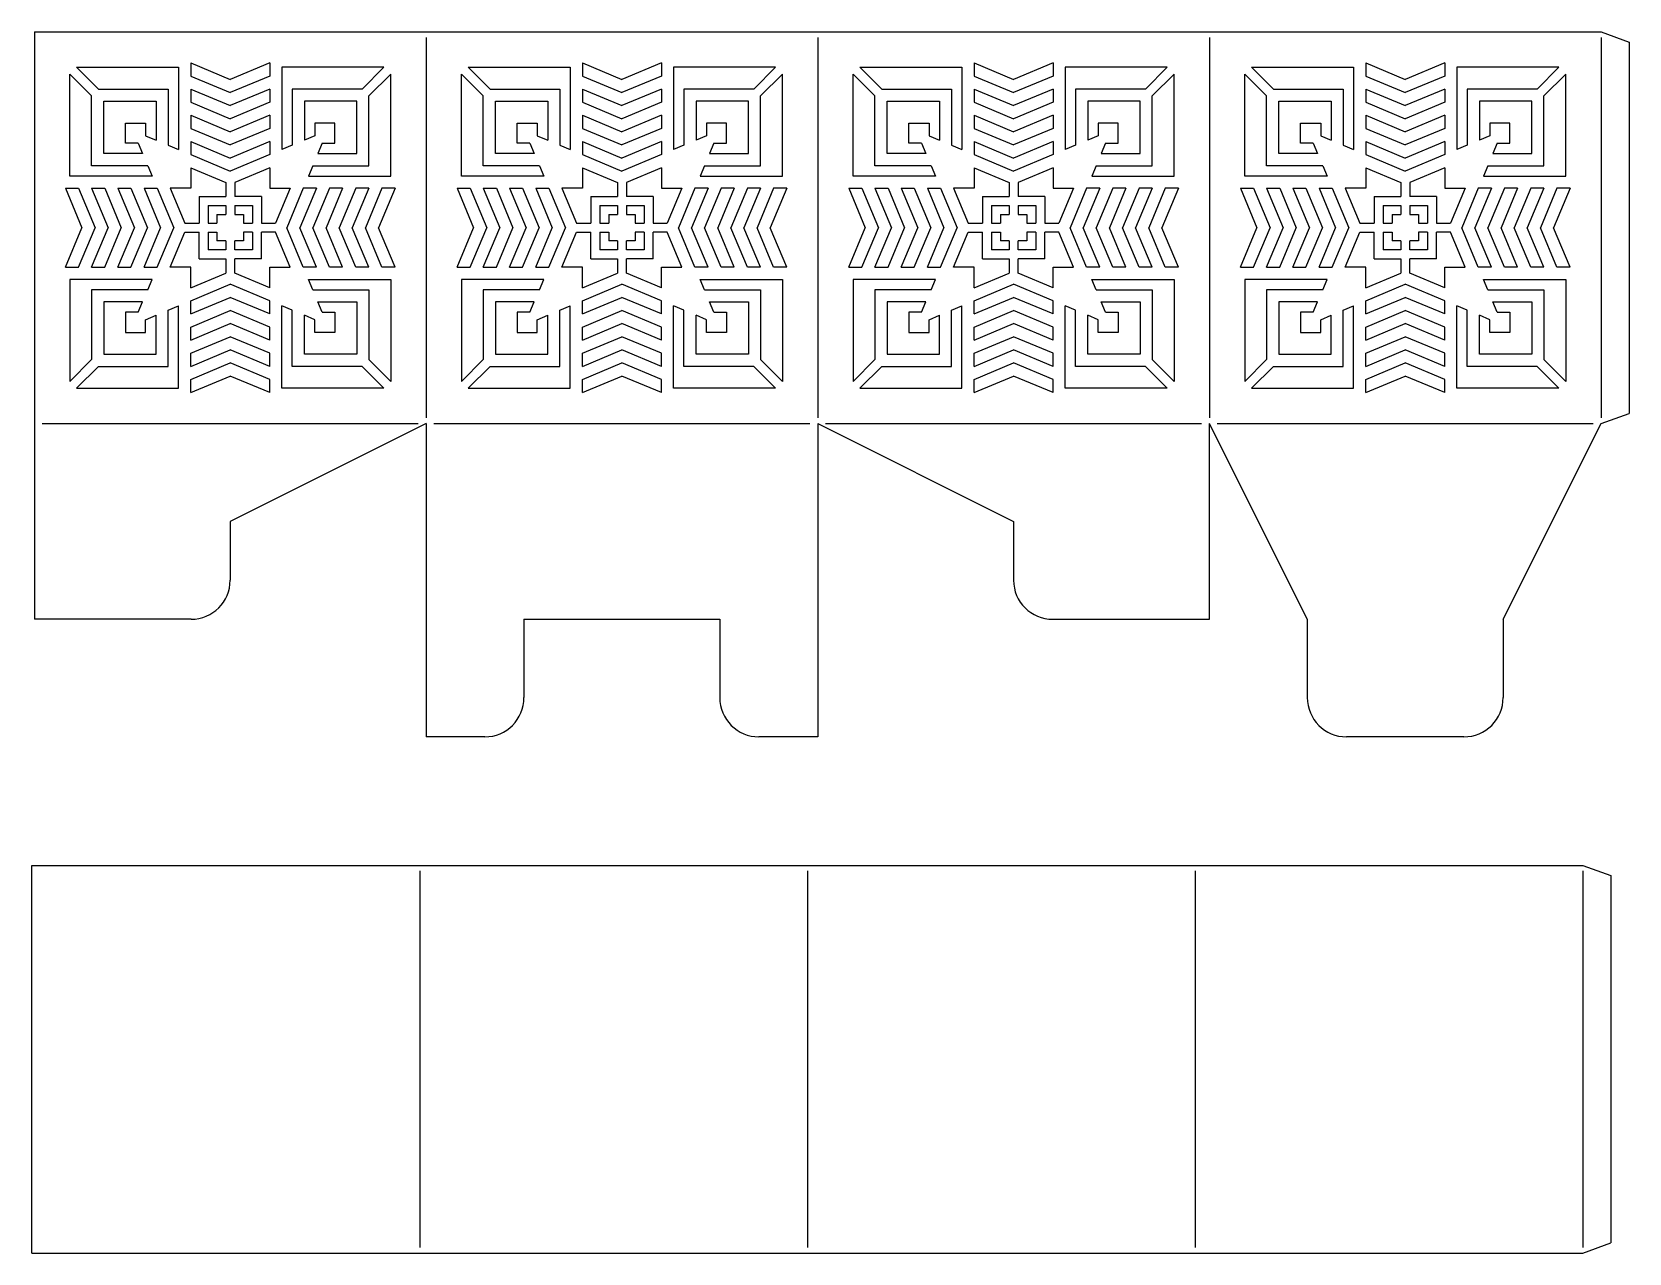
# Model space of a CAD drawing. Extents: x 549 to 835, y 909 to 1128.
import ezdxf

# ---------------------------------------------------------------- set-up
doc = ezdxf.new("R2010")
doc.units = 0
doc.layers.get('0').update_dxf_attribs({"linetype": 'CONTINUOUS'})

msp = doc.modelspace()

# ---------------------------------------------------------------- linework, layer by layer
for p, q in [((549.54, 1127.74), (549.54, 1022.74)), ((549.54, 1127.74), (829.54, 1127.74)), ((829.54, 1127.74), (834.54, 1125.91)), ((619.54, 1126.74), (619.54, 1058.74)), ((689.54, 1126.74), (689.54, 1058.74)), ((759.54, 1126.74), (759.54, 1058.74)), ((829.54, 1126.74), (829.54, 1058.74)), ((834.54, 1125.91), (834.54, 1059.56)), ((577.48, 1122.2), (577.48, 1119.86)), ((577.48, 1122.2), (584.54, 1119.24)), ((591.6, 1122.2), (584.54, 1119.24)), ((591.6, 1122.2), (591.6, 1119.86)), ((647.48, 1122.2), (647.48, 1119.86)), ((647.48, 1122.2), (654.54, 1119.24)), ((661.6, 1122.2), (654.54, 1119.24)), ((661.6, 1122.2), (661.6, 1119.86)), ((717.48, 1122.2), (717.48, 1119.86)), ((717.48, 1122.2), (724.54, 1119.24)), ((731.6, 1122.2), (724.54, 1119.24)), ((731.6, 1122.2), (731.6, 1119.86)), ((787.48, 1122.2), (787.48, 1119.86)), ((787.48, 1122.2), (794.54, 1119.24)), ((801.6, 1122.2), (794.54, 1119.24)), ((801.6, 1122.2), (801.6, 1119.86)), ((555.87, 1101.96), (555.87, 1120.2)), ((555.87, 1120.2), (559.77, 1116.3)), ((557.08, 1121.41), (575.32, 1121.41)), ((557.08, 1121.41), (560.98, 1117.51)), ((575.32, 1121.41), (575.32, 1106.7)), ((577.48, 1119.86), (584.54, 1116.9)), ((591.6, 1119.86), (584.54, 1116.9)), ((612, 1121.41), (593.76, 1121.41)), ((593.76, 1121.41), (593.76, 1106.7)), ((612, 1121.41), (608.1, 1117.51)), ((613.22, 1120.2), (609.32, 1116.3)), ((613.22, 1101.96), (613.22, 1120.2)), ((625.87, 1101.96), (625.87, 1120.2)), ((625.87, 1120.2), (629.77, 1116.3)), ((627.08, 1121.41), (645.32, 1121.41)), ((627.08, 1121.41), (630.98, 1117.51)), ((645.32, 1121.41), (645.32, 1106.7)), ((647.48, 1119.86), (654.54, 1116.9)), ((661.6, 1119.86), (654.54, 1116.9)), ((682, 1121.41), (663.76, 1121.41)), ((663.76, 1121.41), (663.76, 1106.7)), ((682, 1121.41), (678.1, 1117.51)), ((683.22, 1120.2), (679.32, 1116.3)), ((683.22, 1101.96), (683.22, 1120.2)), ((695.87, 1101.96), (695.87, 1120.2)), ((695.87, 1120.2), (699.77, 1116.3)), ((697.08, 1121.41), (715.32, 1121.41)), ((697.08, 1121.41), (700.98, 1117.51)), ((715.32, 1121.41), (715.32, 1106.7)), ((717.48, 1119.86), (724.54, 1116.9)), ((731.6, 1119.86), (724.54, 1116.9)), ((752, 1121.41), (733.76, 1121.41)), ((733.76, 1121.41), (733.76, 1106.7)), ((752, 1121.41), (748.1, 1117.51)), ((753.22, 1120.2), (749.32, 1116.3)), ((753.22, 1101.96), (753.22, 1120.2)), ((765.87, 1101.96), (765.87, 1120.2)), ((765.87, 1120.2), (769.77, 1116.3)), ((767.08, 1121.41), (785.32, 1121.41)), ((767.08, 1121.41), (770.98, 1117.51)), ((785.32, 1121.41), (785.32, 1106.7)), ((787.48, 1119.86), (794.54, 1116.9)), ((801.6, 1119.86), (794.54, 1116.9)), ((822, 1121.41), (803.76, 1121.41)), ((803.76, 1121.41), (803.76, 1106.7)), ((822, 1121.41), (818.1, 1117.51)), ((823.22, 1120.2), (819.32, 1116.3)), ((823.22, 1101.96), (823.22, 1120.2)), ((559.77, 1103.82), (559.77, 1116.3)), ((560.98, 1117.51), (573.46, 1117.51)), ((573.46, 1117.51), (573.46, 1107.48)), ((577.48, 1117.51), (577.48, 1115.17)), ((577.48, 1117.51), (584.54, 1114.56)), ((591.6, 1117.51), (584.54, 1114.56)), ((591.6, 1117.51), (591.6, 1115.17)), ((608.1, 1117.51), (595.63, 1117.51)), ((595.63, 1117.51), (595.63, 1107.48)), ((609.32, 1103.82), (609.32, 1116.3)), ((629.77, 1103.82), (629.77, 1116.3)), ((630.98, 1117.51), (643.46, 1117.51)), ((643.46, 1117.51), (643.46, 1107.48)), ((647.48, 1117.51), (647.48, 1115.17)), ((647.48, 1117.51), (654.54, 1114.56)), ((661.6, 1117.51), (654.54, 1114.56)), ((661.6, 1117.51), (661.6, 1115.17)), ((678.1, 1117.51), (665.63, 1117.51)), ((665.63, 1117.51), (665.63, 1107.48)), ((679.32, 1103.82), (679.32, 1116.3)), ((699.77, 1103.82), (699.77, 1116.3)), ((700.98, 1117.51), (713.46, 1117.51)), ((713.46, 1117.51), (713.46, 1107.48)), ((717.48, 1117.51), (717.48, 1115.17)), ((717.48, 1117.51), (724.54, 1114.56)), ((731.6, 1117.51), (724.54, 1114.56)), ((731.6, 1117.51), (731.6, 1115.17)), ((748.1, 1117.51), (735.63, 1117.51)), ((735.63, 1117.51), (735.63, 1107.48)), ((749.32, 1103.82), (749.32, 1116.3)), ((769.77, 1103.82), (769.77, 1116.3)), ((770.98, 1117.51), (783.46, 1117.51)), ((783.46, 1117.51), (783.46, 1107.48)), ((787.48, 1117.51), (787.48, 1115.17)), ((787.48, 1117.51), (794.54, 1114.56)), ((801.6, 1117.51), (794.54, 1114.56)), ((801.6, 1117.51), (801.6, 1115.17)), ((818.1, 1117.51), (805.63, 1117.51)), ((805.63, 1117.51), (805.63, 1107.48)), ((819.32, 1103.82), (819.32, 1116.3)), ((561.93, 1105.98), (561.93, 1115.35)), ((561.93, 1115.35), (571.3, 1115.35)), ((571.3, 1115.35), (571.3, 1108.39)), ((577.48, 1115.17), (584.54, 1112.21)), ((591.6, 1115.17), (584.54, 1112.21)), ((607.15, 1115.35), (597.79, 1115.35)), ((597.79, 1115.35), (597.79, 1108.39)), ((607.15, 1105.98), (607.15, 1115.35)), ((631.93, 1105.98), (631.93, 1115.35)), ((631.93, 1115.35), (641.3, 1115.35)), ((641.3, 1115.35), (641.3, 1108.39)), ((647.48, 1115.17), (654.54, 1112.21)), ((661.6, 1115.17), (654.54, 1112.21)), ((677.15, 1115.35), (667.79, 1115.35)), ((667.79, 1115.35), (667.79, 1108.39)), ((677.15, 1105.98), (677.15, 1115.35)), ((701.93, 1105.98), (701.93, 1115.35)), ((701.93, 1115.35), (711.3, 1115.35)), ((711.3, 1115.35), (711.3, 1108.39)), ((717.48, 1115.17), (724.54, 1112.21)), ((731.6, 1115.17), (724.54, 1112.21)), ((747.15, 1115.35), (737.79, 1115.35)), ((737.79, 1115.35), (737.79, 1108.39)), ((747.15, 1105.98), (747.15, 1115.35)), ((771.93, 1105.98), (771.93, 1115.35)), ((771.93, 1115.35), (781.3, 1115.35)), ((781.3, 1115.35), (781.3, 1108.39)), ((787.48, 1115.17), (794.54, 1112.21)), ((801.6, 1115.17), (794.54, 1112.21)), ((817.15, 1115.35), (807.79, 1115.35)), ((807.79, 1115.35), (807.79, 1108.39)), ((817.15, 1105.98), (817.15, 1115.35)), ((565.83, 1107.85), (565.83, 1111.45)), ((565.83, 1111.45), (569.43, 1111.45)), ((569.43, 1111.45), (569.43, 1109.17)), ((577.48, 1112.83), (577.48, 1110.48)), ((577.48, 1112.83), (584.54, 1109.87)), ((577.48, 1110.48), (584.54, 1107.53)), ((591.6, 1112.83), (584.54, 1109.87)), ((591.6, 1110.48), (584.54, 1107.53)), ((591.6, 1112.83), (591.6, 1110.48)), ((599.65, 1111.45), (599.65, 1109.17)), ((603.25, 1111.45), (599.65, 1111.45)), ((603.25, 1107.85), (603.25, 1111.45)), ((635.83, 1107.85), (635.83, 1111.45)), ((635.83, 1111.45), (639.43, 1111.45)), ((639.43, 1111.45), (639.43, 1109.17)), ((647.48, 1112.83), (647.48, 1110.48)), ((647.48, 1112.83), (654.54, 1109.87)), ((647.48, 1110.48), (654.54, 1107.53)), ((661.6, 1112.83), (654.54, 1109.87)), ((661.6, 1110.48), (654.54, 1107.53)), ((661.6, 1112.83), (661.6, 1110.48)), ((669.65, 1111.45), (669.65, 1109.17)), ((673.25, 1111.45), (669.65, 1111.45)), ((673.25, 1107.85), (673.25, 1111.45)), ((705.83, 1107.85), (705.83, 1111.45)), ((705.83, 1111.45), (709.43, 1111.45)), ((709.43, 1111.45), (709.43, 1109.17)), ((717.48, 1112.83), (717.48, 1110.48)), ((717.48, 1112.83), (724.54, 1109.87)), ((717.48, 1110.48), (724.54, 1107.53)), ((731.6, 1112.83), (724.54, 1109.87)), ((731.6, 1110.48), (724.54, 1107.53)), ((731.6, 1112.83), (731.6, 1110.48)), ((739.65, 1111.45), (739.65, 1109.17)), ((743.25, 1111.45), (739.65, 1111.45)), ((743.25, 1107.85), (743.25, 1111.45)), ((775.83, 1107.85), (775.83, 1111.45)), ((775.83, 1111.45), (779.43, 1111.45)), ((779.43, 1111.45), (779.43, 1109.17)), ((787.48, 1112.83), (787.48, 1110.48)), ((787.48, 1112.83), (794.54, 1109.87)), ((787.48, 1110.48), (794.54, 1107.53)), ((801.6, 1112.83), (794.54, 1109.87)), ((801.6, 1110.48), (794.54, 1107.53)), ((801.6, 1112.83), (801.6, 1110.48)), ((809.65, 1111.45), (809.65, 1109.17)), ((813.25, 1111.45), (809.65, 1111.45)), ((813.25, 1107.85), (813.25, 1111.45)), ((568.11, 1107.85), (565.83, 1107.85)), ((568.11, 1107.85), (568.89, 1105.98)), ((569.43, 1109.17), (571.3, 1108.39)), ((577.48, 1108.14), (577.48, 1105.8)), ((577.48, 1108.14), (584.54, 1105.18)), ((591.6, 1108.14), (584.54, 1105.18)), ((591.6, 1108.14), (591.6, 1105.8)), ((599.65, 1109.17), (597.79, 1108.39)), ((600.98, 1107.85), (600.2, 1105.98)), ((600.98, 1107.85), (603.25, 1107.85)), ((638.11, 1107.85), (635.83, 1107.85)), ((638.11, 1107.85), (638.89, 1105.98)), ((639.43, 1109.17), (641.3, 1108.39)), ((647.48, 1108.14), (647.48, 1105.8)), ((647.48, 1108.14), (654.54, 1105.18)), ((661.6, 1108.14), (654.54, 1105.18)), ((661.6, 1108.14), (661.6, 1105.8)), ((669.65, 1109.17), (667.79, 1108.39)), ((670.98, 1107.85), (670.2, 1105.98)), ((670.98, 1107.85), (673.25, 1107.85)), ((708.11, 1107.85), (705.83, 1107.85)), ((708.11, 1107.85), (708.89, 1105.98)), ((709.43, 1109.17), (711.3, 1108.39)), ((717.48, 1108.14), (717.48, 1105.8)), ((717.48, 1108.14), (724.54, 1105.18)), ((731.6, 1108.14), (724.54, 1105.18)), ((731.6, 1108.14), (731.6, 1105.8)), ((739.65, 1109.17), (737.79, 1108.39)), ((740.98, 1107.85), (740.2, 1105.98)), ((740.98, 1107.85), (743.25, 1107.85)), ((778.11, 1107.85), (775.83, 1107.85)), ((778.11, 1107.85), (778.89, 1105.98)), ((779.43, 1109.17), (781.3, 1108.39)), ((787.48, 1108.14), (787.48, 1105.8)), ((787.48, 1108.14), (794.54, 1105.18)), ((801.6, 1108.14), (794.54, 1105.18)), ((801.6, 1108.14), (801.6, 1105.8)), ((809.65, 1109.17), (807.79, 1108.39)), ((810.98, 1107.85), (810.2, 1105.98)), ((810.98, 1107.85), (813.25, 1107.85)), ((568.89, 1105.98), (561.93, 1105.98)), ((573.46, 1107.48), (575.32, 1106.7)), ((577.48, 1105.8), (584.54, 1102.84)), ((591.6, 1105.8), (584.54, 1102.84)), ((595.63, 1107.48), (593.76, 1106.7)), ((600.2, 1105.98), (607.15, 1105.98)), ((638.89, 1105.98), (631.93, 1105.98)), ((643.46, 1107.48), (645.32, 1106.7)), ((647.48, 1105.8), (654.54, 1102.84)), ((661.6, 1105.8), (654.54, 1102.84)), ((665.63, 1107.48), (663.76, 1106.7)), ((670.2, 1105.98), (677.15, 1105.98)), ((708.89, 1105.98), (701.93, 1105.98)), ((713.46, 1107.48), (715.32, 1106.7)), ((717.48, 1105.8), (724.54, 1102.84)), ((731.6, 1105.8), (724.54, 1102.84)), ((735.63, 1107.48), (733.76, 1106.7)), ((740.2, 1105.98), (747.15, 1105.98)), ((778.89, 1105.98), (771.93, 1105.98)), ((783.46, 1107.48), (785.32, 1106.7)), ((787.48, 1105.8), (794.54, 1102.84)), ((801.6, 1105.8), (794.54, 1102.84)), ((805.63, 1107.48), (803.76, 1106.7)), ((810.2, 1105.98), (817.15, 1105.98)), ((570.58, 1101.96), (555.87, 1101.96)), ((569.8, 1103.82), (559.77, 1103.82)), ((569.8, 1103.82), (570.58, 1101.96)), ((577.48, 1103.45), (577.48, 1099.8)), ((577.48, 1103.45), (583.74, 1100.83)), ((591.6, 1103.45), (585.34, 1100.83)), ((591.6, 1103.45), (591.6, 1099.8)), ((599.29, 1103.82), (598.51, 1101.96)), ((598.51, 1101.96), (613.22, 1101.96)), ((599.29, 1103.82), (609.32, 1103.82)), ((640.58, 1101.96), (625.87, 1101.96)), ((639.8, 1103.82), (629.77, 1103.82)), ((639.8, 1103.82), (640.58, 1101.96)), ((647.48, 1103.45), (647.48, 1099.8)), ((647.48, 1103.45), (653.74, 1100.83)), ((661.6, 1103.45), (655.34, 1100.83)), ((661.6, 1103.45), (661.6, 1099.8)), ((669.29, 1103.82), (668.51, 1101.96)), ((668.51, 1101.96), (683.22, 1101.96)), ((669.29, 1103.82), (679.32, 1103.82)), ((710.58, 1101.96), (695.87, 1101.96)), ((709.8, 1103.82), (699.77, 1103.82)), ((709.8, 1103.82), (710.58, 1101.96)), ((717.48, 1103.45), (717.48, 1099.8)), ((717.48, 1103.45), (723.74, 1100.83)), ((731.6, 1103.45), (725.34, 1100.83)), ((731.6, 1103.45), (731.6, 1099.8)), ((739.29, 1103.82), (738.51, 1101.96)), ((738.51, 1101.96), (753.22, 1101.96)), ((739.29, 1103.82), (749.32, 1103.82)), ((780.58, 1101.96), (765.87, 1101.96)), ((779.8, 1103.82), (769.77, 1103.82)), ((779.8, 1103.82), (780.58, 1101.96)), ((787.48, 1103.45), (787.48, 1099.8)), ((787.48, 1103.45), (793.74, 1100.83)), ((801.6, 1103.45), (795.34, 1100.83)), ((801.6, 1103.45), (801.6, 1099.8)), ((809.29, 1103.82), (808.51, 1101.96)), ((808.51, 1101.96), (823.22, 1101.96)), ((809.29, 1103.82), (819.32, 1103.82)), ((555.08, 1099.8), (557.42, 1099.8)), ((555.08, 1099.8), (558.04, 1092.74)), ((557.42, 1099.8), (560.38, 1092.74)), ((559.76, 1099.8), (562.11, 1099.8)), ((559.76, 1099.8), (562.72, 1092.74)), ((562.11, 1099.8), (565.07, 1092.74)), ((564.45, 1099.8), (566.79, 1099.8)), ((564.45, 1099.8), (567.41, 1092.74)), ((566.79, 1099.8), (569.75, 1092.74)), ((569.14, 1099.8), (571.48, 1099.8)), ((569.14, 1099.8), (572.1, 1092.74)), ((571.48, 1099.8), (574.44, 1092.74)), ((573.82, 1099.8), (576.45, 1093.54)), ((577.48, 1099.8), (573.82, 1099.8)), ((583.74, 1100.83), (583.74, 1098.3)), ((585.34, 1100.83), (585.34, 1098.3)), ((591.6, 1099.8), (595.26, 1099.8)), ((595.26, 1099.8), (592.64, 1093.54)), ((597.6, 1099.8), (594.65, 1092.74)), ((599.95, 1099.8), (596.99, 1092.74)), ((599.95, 1099.8), (597.6, 1099.8)), ((602.29, 1099.8), (599.33, 1092.74)), ((604.63, 1099.8), (601.68, 1092.74)), ((604.63, 1099.8), (602.29, 1099.8)), ((606.98, 1099.8), (604.02, 1092.74)), ((609.32, 1099.8), (606.36, 1092.74)), ((609.32, 1099.8), (606.98, 1099.8)), ((611.66, 1099.8), (608.71, 1092.74)), ((614.01, 1099.8), (611.05, 1092.74)), ((614.01, 1099.8), (611.66, 1099.8)), ((625.08, 1099.8), (627.42, 1099.8)), ((625.08, 1099.8), (628.04, 1092.74)), ((627.42, 1099.8), (630.38, 1092.74)), ((629.76, 1099.8), (632.11, 1099.8)), ((629.76, 1099.8), (632.72, 1092.74)), ((632.11, 1099.8), (635.07, 1092.74)), ((634.45, 1099.8), (636.79, 1099.8)), ((634.45, 1099.8), (637.41, 1092.74)), ((636.79, 1099.8), (639.75, 1092.74)), ((639.14, 1099.8), (641.48, 1099.8)), ((639.14, 1099.8), (642.1, 1092.74)), ((641.48, 1099.8), (644.44, 1092.74)), ((643.82, 1099.8), (646.45, 1093.54)), ((647.48, 1099.8), (643.82, 1099.8)), ((653.74, 1100.83), (653.74, 1098.3)), ((655.34, 1100.83), (655.34, 1098.3)), ((661.6, 1099.8), (665.26, 1099.8)), ((665.26, 1099.8), (662.64, 1093.54)), ((667.6, 1099.8), (664.65, 1092.74)), ((669.95, 1099.8), (666.99, 1092.74)), ((669.95, 1099.8), (667.6, 1099.8)), ((672.29, 1099.8), (669.33, 1092.74)), ((674.63, 1099.8), (671.68, 1092.74)), ((674.63, 1099.8), (672.29, 1099.8)), ((676.98, 1099.8), (674.02, 1092.74)), ((679.32, 1099.8), (676.36, 1092.74)), ((679.32, 1099.8), (676.98, 1099.8)), ((681.66, 1099.8), (678.71, 1092.74)), ((684.01, 1099.8), (681.05, 1092.74)), ((684.01, 1099.8), (681.66, 1099.8)), ((695.08, 1099.8), (697.42, 1099.8)), ((695.08, 1099.8), (698.04, 1092.74)), ((697.42, 1099.8), (700.38, 1092.74)), ((699.76, 1099.8), (702.11, 1099.8)), ((699.76, 1099.8), (702.72, 1092.74)), ((702.11, 1099.8), (705.07, 1092.74)), ((704.45, 1099.8), (706.79, 1099.8)), ((704.45, 1099.8), (707.41, 1092.74)), ((706.79, 1099.8), (709.75, 1092.74)), ((709.14, 1099.8), (711.48, 1099.8)), ((709.14, 1099.8), (712.1, 1092.74)), ((711.48, 1099.8), (714.44, 1092.74)), ((713.82, 1099.8), (716.45, 1093.54)), ((717.48, 1099.8), (713.82, 1099.8)), ((723.74, 1100.83), (723.74, 1098.3)), ((725.34, 1100.83), (725.34, 1098.3)), ((731.6, 1099.8), (735.26, 1099.8)), ((735.26, 1099.8), (732.64, 1093.54)), ((737.6, 1099.8), (734.65, 1092.74)), ((739.95, 1099.8), (736.99, 1092.74)), ((739.95, 1099.8), (737.6, 1099.8)), ((742.29, 1099.8), (739.33, 1092.74)), ((744.63, 1099.8), (741.68, 1092.74)), ((744.63, 1099.8), (742.29, 1099.8)), ((746.98, 1099.8), (744.02, 1092.74)), ((749.32, 1099.8), (746.36, 1092.74)), ((749.32, 1099.8), (746.98, 1099.8)), ((751.66, 1099.8), (748.71, 1092.74)), ((754.01, 1099.8), (751.05, 1092.74)), ((754.01, 1099.8), (751.66, 1099.8)), ((765.08, 1099.8), (767.42, 1099.8)), ((765.08, 1099.8), (768.04, 1092.74)), ((767.42, 1099.8), (770.38, 1092.74)), ((769.76, 1099.8), (772.11, 1099.8)), ((769.76, 1099.8), (772.72, 1092.74)), ((772.11, 1099.8), (775.07, 1092.74)), ((774.45, 1099.8), (776.79, 1099.8)), ((774.45, 1099.8), (777.41, 1092.74)), ((776.79, 1099.8), (779.75, 1092.74)), ((779.14, 1099.8), (781.48, 1099.8)), ((779.14, 1099.8), (782.1, 1092.74)), ((781.48, 1099.8), (784.44, 1092.74)), ((783.82, 1099.8), (786.45, 1093.54)), ((787.48, 1099.8), (783.82, 1099.8)), ((793.74, 1100.83), (793.74, 1098.3)), ((795.34, 1100.83), (795.34, 1098.3)), ((801.6, 1099.8), (805.26, 1099.8)), ((805.26, 1099.8), (802.64, 1093.54)), ((807.6, 1099.8), (804.65, 1092.74)), ((809.95, 1099.8), (806.99, 1092.74)), ((809.95, 1099.8), (807.6, 1099.8)), ((812.29, 1099.8), (809.33, 1092.74)), ((814.63, 1099.8), (811.68, 1092.74)), ((814.63, 1099.8), (812.29, 1099.8)), ((816.98, 1099.8), (814.02, 1092.74)), ((819.32, 1099.8), (816.36, 1092.74)), ((819.32, 1099.8), (816.98, 1099.8)), ((821.66, 1099.8), (818.71, 1092.74)), ((824.01, 1099.8), (821.05, 1092.74)), ((824.01, 1099.8), (821.66, 1099.8)), ((578.98, 1098.3), (578.98, 1093.54)), ((578.98, 1098.3), (583.74, 1098.3)), ((580.58, 1096.7), (580.58, 1093.54)), ((580.58, 1096.7), (583.74, 1096.7)), ((583.74, 1096.7), (583.74, 1095.1)), ((590.11, 1098.3), (585.34, 1098.3)), ((585.34, 1096.7), (585.34, 1095.1)), ((585.34, 1096.7), (588.51, 1096.7)), ((588.51, 1096.7), (588.51, 1093.54)), ((590.11, 1098.3), (590.11, 1093.54)), ((648.98, 1098.3), (648.98, 1093.54)), ((648.98, 1098.3), (653.74, 1098.3)), ((650.58, 1096.7), (650.58, 1093.54)), ((650.58, 1096.7), (653.74, 1096.7)), ((653.74, 1096.7), (653.74, 1095.1)), ((660.11, 1098.3), (655.34, 1098.3)), ((655.34, 1096.7), (655.34, 1095.1)), ((655.34, 1096.7), (658.51, 1096.7)), ((658.51, 1096.7), (658.51, 1093.54)), ((660.11, 1098.3), (660.11, 1093.54)), ((718.98, 1098.3), (718.98, 1093.54)), ((718.98, 1098.3), (723.74, 1098.3)), ((720.58, 1096.7), (720.58, 1093.54)), ((720.58, 1096.7), (723.74, 1096.7)), ((723.74, 1096.7), (723.74, 1095.1)), ((730.11, 1098.3), (725.34, 1098.3)), ((725.34, 1096.7), (725.34, 1095.1)), ((725.34, 1096.7), (728.51, 1096.7)), ((728.51, 1096.7), (728.51, 1093.54)), ((730.11, 1098.3), (730.11, 1093.54)), ((788.98, 1098.3), (788.98, 1093.54)), ((788.98, 1098.3), (793.74, 1098.3)), ((790.58, 1096.7), (790.58, 1093.54)), ((790.58, 1096.7), (793.74, 1096.7)), ((793.74, 1096.7), (793.74, 1095.1)), ((800.11, 1098.3), (795.34, 1098.3)), ((795.34, 1096.7), (795.34, 1095.1)), ((795.34, 1096.7), (798.51, 1096.7)), ((798.51, 1096.7), (798.51, 1093.54)), ((800.11, 1098.3), (800.11, 1093.54)), ((576.45, 1093.54), (578.98, 1093.54)), ((580.58, 1093.54), (582.18, 1093.54)), ((582.18, 1095.1), (582.18, 1093.54)), ((582.18, 1095.1), (583.74, 1095.1)), ((585.34, 1095.1), (586.91, 1095.1)), ((586.91, 1095.1), (586.91, 1093.54)), ((586.91, 1093.54), (588.51, 1093.54)), ((590.11, 1093.54), (592.64, 1093.54)), ((646.45, 1093.54), (648.98, 1093.54)), ((650.58, 1093.54), (652.18, 1093.54)), ((652.18, 1095.1), (652.18, 1093.54)), ((652.18, 1095.1), (653.74, 1095.1)), ((655.34, 1095.1), (656.91, 1095.1)), ((656.91, 1095.1), (656.91, 1093.54)), ((656.91, 1093.54), (658.51, 1093.54)), ((660.11, 1093.54), (662.64, 1093.54)), ((716.45, 1093.54), (718.98, 1093.54)), ((720.58, 1093.54), (722.18, 1093.54)), ((722.18, 1095.1), (722.18, 1093.54)), ((722.18, 1095.1), (723.74, 1095.1)), ((725.34, 1095.1), (726.91, 1095.1)), ((726.91, 1095.1), (726.91, 1093.54)), ((726.91, 1093.54), (728.51, 1093.54)), ((730.11, 1093.54), (732.64, 1093.54)), ((786.45, 1093.54), (788.98, 1093.54)), ((790.58, 1093.54), (792.18, 1093.54)), ((792.18, 1095.1), (792.18, 1093.54)), ((792.18, 1095.1), (793.74, 1095.1)), ((795.34, 1095.1), (796.91, 1095.1)), ((796.91, 1095.1), (796.91, 1093.54)), ((796.91, 1093.54), (798.51, 1093.54)), ((800.11, 1093.54), (802.64, 1093.54)), ((555.08, 1085.68), (558.04, 1092.74)), ((557.42, 1085.68), (560.38, 1092.74)), ((559.76, 1085.68), (562.72, 1092.74)), ((562.11, 1085.68), (565.07, 1092.74)), ((564.45, 1085.68), (567.41, 1092.74)), ((566.79, 1085.68), (569.75, 1092.74)), ((569.14, 1085.68), (572.1, 1092.74)), ((571.48, 1085.68), (574.44, 1092.74)), ((573.82, 1085.68), (576.45, 1091.94)), ((576.45, 1091.94), (578.98, 1091.94)), ((578.98, 1087.17), (578.98, 1091.94)), ((580.58, 1091.94), (582.18, 1091.94)), ((580.58, 1091.94), (580.58, 1088.77)), ((582.18, 1091.94), (582.18, 1090.37)), ((583.74, 1090.37), (582.18, 1090.37)), ((583.74, 1090.37), (583.74, 1088.77)), ((586.91, 1090.37), (585.34, 1090.37)), ((585.34, 1088.77), (585.34, 1090.37)), ((586.91, 1091.94), (586.91, 1090.37)), ((588.51, 1091.94), (586.91, 1091.94)), ((588.51, 1091.94), (588.51, 1088.77)), ((590.11, 1087.17), (590.11, 1091.94)), ((592.64, 1091.94), (590.11, 1091.94)), ((595.26, 1085.68), (592.64, 1091.94)), ((597.6, 1085.68), (594.65, 1092.74)), ((599.95, 1085.68), (596.99, 1092.74)), ((602.29, 1085.68), (599.33, 1092.74)), ((604.63, 1085.68), (601.68, 1092.74)), ((606.98, 1085.68), (604.02, 1092.74)), ((609.32, 1085.68), (606.36, 1092.74)), ((611.66, 1085.68), (608.71, 1092.74)), ((614.01, 1085.68), (611.05, 1092.74)), ((625.08, 1085.68), (628.04, 1092.74)), ((627.42, 1085.68), (630.38, 1092.74)), ((629.76, 1085.68), (632.72, 1092.74)), ((632.11, 1085.68), (635.07, 1092.74)), ((634.45, 1085.68), (637.41, 1092.74)), ((636.79, 1085.68), (639.75, 1092.74)), ((639.14, 1085.68), (642.1, 1092.74)), ((641.48, 1085.68), (644.44, 1092.74)), ((643.82, 1085.68), (646.45, 1091.94)), ((646.45, 1091.94), (648.98, 1091.94)), ((648.98, 1087.17), (648.98, 1091.94)), ((650.58, 1091.94), (652.18, 1091.94)), ((650.58, 1091.94), (650.58, 1088.77)), ((652.18, 1091.94), (652.18, 1090.37)), ((653.74, 1090.37), (652.18, 1090.37)), ((653.74, 1090.37), (653.74, 1088.77)), ((656.91, 1090.37), (655.34, 1090.37)), ((655.34, 1088.77), (655.34, 1090.37)), ((656.91, 1091.94), (656.91, 1090.37)), ((658.51, 1091.94), (656.91, 1091.94)), ((658.51, 1091.94), (658.51, 1088.77)), ((660.11, 1087.17), (660.11, 1091.94)), ((662.64, 1091.94), (660.11, 1091.94)), ((665.26, 1085.68), (662.64, 1091.94)), ((667.6, 1085.68), (664.65, 1092.74)), ((669.95, 1085.68), (666.99, 1092.74)), ((672.29, 1085.68), (669.33, 1092.74)), ((674.63, 1085.68), (671.68, 1092.74)), ((676.98, 1085.68), (674.02, 1092.74)), ((679.32, 1085.68), (676.36, 1092.74)), ((681.66, 1085.68), (678.71, 1092.74)), ((684.01, 1085.68), (681.05, 1092.74)), ((695.08, 1085.68), (698.04, 1092.74)), ((697.42, 1085.68), (700.38, 1092.74)), ((699.76, 1085.68), (702.72, 1092.74)), ((702.11, 1085.68), (705.07, 1092.74)), ((704.45, 1085.68), (707.41, 1092.74)), ((706.79, 1085.68), (709.75, 1092.74)), ((709.14, 1085.68), (712.1, 1092.74)), ((711.48, 1085.68), (714.44, 1092.74)), ((713.82, 1085.68), (716.45, 1091.94)), ((716.45, 1091.94), (718.98, 1091.94)), ((718.98, 1087.17), (718.98, 1091.94)), ((720.58, 1091.94), (722.18, 1091.94)), ((720.58, 1091.94), (720.58, 1088.77)), ((722.18, 1091.94), (722.18, 1090.37)), ((723.74, 1090.37), (722.18, 1090.37)), ((723.74, 1090.37), (723.74, 1088.77)), ((726.91, 1090.37), (725.34, 1090.37)), ((725.34, 1088.77), (725.34, 1090.37)), ((726.91, 1091.94), (726.91, 1090.37)), ((728.51, 1091.94), (726.91, 1091.94)), ((728.51, 1091.94), (728.51, 1088.77)), ((730.11, 1087.17), (730.11, 1091.94)), ((732.64, 1091.94), (730.11, 1091.94)), ((735.26, 1085.68), (732.64, 1091.94)), ((737.6, 1085.68), (734.65, 1092.74)), ((739.95, 1085.68), (736.99, 1092.74)), ((742.29, 1085.68), (739.33, 1092.74)), ((744.63, 1085.68), (741.68, 1092.74)), ((746.98, 1085.68), (744.02, 1092.74)), ((749.32, 1085.68), (746.36, 1092.74)), ((751.66, 1085.68), (748.71, 1092.74)), ((754.01, 1085.68), (751.05, 1092.74)), ((765.08, 1085.68), (768.04, 1092.74)), ((767.42, 1085.68), (770.38, 1092.74)), ((769.76, 1085.68), (772.72, 1092.74)), ((772.11, 1085.68), (775.07, 1092.74)), ((774.45, 1085.68), (777.41, 1092.74)), ((776.79, 1085.68), (779.75, 1092.74)), ((779.14, 1085.68), (782.1, 1092.74)), ((781.48, 1085.68), (784.44, 1092.74)), ((783.82, 1085.68), (786.45, 1091.94)), ((786.45, 1091.94), (788.98, 1091.94)), ((788.98, 1087.17), (788.98, 1091.94)), ((790.58, 1091.94), (792.18, 1091.94)), ((790.58, 1091.94), (790.58, 1088.77)), ((792.18, 1091.94), (792.18, 1090.37)), ((793.74, 1090.37), (792.18, 1090.37)), ((793.74, 1090.37), (793.74, 1088.77)), ((796.91, 1090.37), (795.34, 1090.37)), ((795.34, 1088.77), (795.34, 1090.37)), ((796.91, 1091.94), (796.91, 1090.37)), ((798.51, 1091.94), (796.91, 1091.94)), ((798.51, 1091.94), (798.51, 1088.77)), ((800.11, 1087.17), (800.11, 1091.94)), ((802.64, 1091.94), (800.11, 1091.94)), ((805.26, 1085.68), (802.64, 1091.94)), ((807.6, 1085.68), (804.65, 1092.74)), ((809.95, 1085.68), (806.99, 1092.74)), ((812.29, 1085.68), (809.33, 1092.74)), ((814.63, 1085.68), (811.68, 1092.74)), ((816.98, 1085.68), (814.02, 1092.74)), ((819.32, 1085.68), (816.36, 1092.74)), ((821.66, 1085.68), (818.71, 1092.74)), ((824.01, 1085.68), (821.05, 1092.74)), ((583.74, 1088.77), (580.58, 1088.77)), ((588.51, 1088.77), (585.34, 1088.77)), ((653.74, 1088.77), (650.58, 1088.77)), ((658.51, 1088.77), (655.34, 1088.77)), ((723.74, 1088.77), (720.58, 1088.77)), ((728.51, 1088.77), (725.34, 1088.77)), ((793.74, 1088.77), (790.58, 1088.77)), ((798.51, 1088.77), (795.34, 1088.77)), ((555.08, 1085.68), (557.42, 1085.68)), ((559.76, 1085.68), (562.11, 1085.68)), ((564.45, 1085.68), (566.79, 1085.68)), ((569.14, 1085.68), (571.48, 1085.68)), ((577.48, 1085.68), (573.82, 1085.68)), ((577.48, 1082.02), (577.48, 1085.68)), ((578.98, 1087.17), (583.74, 1087.17)), ((583.74, 1087.17), (583.74, 1084.64)), ((590.11, 1087.17), (585.34, 1087.17)), ((585.34, 1084.64), (585.34, 1087.17)), ((591.6, 1082.02), (591.6, 1085.68)), ((591.6, 1085.68), (595.26, 1085.68)), ((599.95, 1085.68), (597.6, 1085.68)), ((604.63, 1085.68), (602.29, 1085.68)), ((609.32, 1085.68), (606.98, 1085.68)), ((614.01, 1085.68), (611.66, 1085.68)), ((625.08, 1085.68), (627.42, 1085.68)), ((629.76, 1085.68), (632.11, 1085.68)), ((634.45, 1085.68), (636.79, 1085.68)), ((639.14, 1085.68), (641.48, 1085.68)), ((647.48, 1085.68), (643.82, 1085.68)), ((647.48, 1082.02), (647.48, 1085.68)), ((648.98, 1087.17), (653.74, 1087.17)), ((653.74, 1087.17), (653.74, 1084.64)), ((660.11, 1087.17), (655.34, 1087.17)), ((655.34, 1084.64), (655.34, 1087.17)), ((661.6, 1082.02), (661.6, 1085.68)), ((661.6, 1085.68), (665.26, 1085.68)), ((669.95, 1085.68), (667.6, 1085.68)), ((674.63, 1085.68), (672.29, 1085.68)), ((679.32, 1085.68), (676.98, 1085.68)), ((684.01, 1085.68), (681.66, 1085.68)), ((695.08, 1085.68), (697.42, 1085.68)), ((699.76, 1085.68), (702.11, 1085.68)), ((704.45, 1085.68), (706.79, 1085.68)), ((709.14, 1085.68), (711.48, 1085.68)), ((717.48, 1085.68), (713.82, 1085.68)), ((717.48, 1082.02), (717.48, 1085.68)), ((718.98, 1087.17), (723.74, 1087.17)), ((723.74, 1087.17), (723.74, 1084.64)), ((730.11, 1087.17), (725.34, 1087.17)), ((725.34, 1084.64), (725.34, 1087.17)), ((731.6, 1082.02), (731.6, 1085.68)), ((731.6, 1085.68), (735.26, 1085.68)), ((739.95, 1085.68), (737.6, 1085.68)), ((744.63, 1085.68), (742.29, 1085.68)), ((749.32, 1085.68), (746.98, 1085.68)), ((754.01, 1085.68), (751.66, 1085.68)), ((765.08, 1085.68), (767.42, 1085.68)), ((769.76, 1085.68), (772.11, 1085.68)), ((774.45, 1085.68), (776.79, 1085.68)), ((779.14, 1085.68), (781.48, 1085.68)), ((787.48, 1085.68), (783.82, 1085.68)), ((787.48, 1082.02), (787.48, 1085.68)), ((788.98, 1087.17), (793.74, 1087.17)), ((793.74, 1087.17), (793.74, 1084.64)), ((800.11, 1087.17), (795.34, 1087.17)), ((795.34, 1084.64), (795.34, 1087.17)), ((801.6, 1082.02), (801.6, 1085.68)), ((801.6, 1085.68), (805.26, 1085.68)), ((809.95, 1085.68), (807.6, 1085.68)), ((814.63, 1085.68), (812.29, 1085.68)), ((819.32, 1085.68), (816.98, 1085.68)), ((824.01, 1085.68), (821.66, 1085.68)), ((555.87, 1083.51), (555.87, 1065.28)), ((570.58, 1083.51), (555.87, 1083.51)), ((569.8, 1081.65), (570.58, 1083.51)), ((577.48, 1082.02), (583.74, 1084.64)), ((577.48, 1079.68), (584.54, 1082.63)), ((591.6, 1079.68), (584.54, 1082.63)), ((591.6, 1082.02), (585.34, 1084.64)), ((598.51, 1083.51), (613.22, 1083.51)), ((599.29, 1081.65), (598.51, 1083.51)), ((613.22, 1083.51), (613.22, 1065.28)), ((625.87, 1083.51), (625.87, 1065.28)), ((640.58, 1083.51), (625.87, 1083.51)), ((639.8, 1081.65), (640.58, 1083.51)), ((647.48, 1082.02), (653.74, 1084.64)), ((647.48, 1079.68), (654.54, 1082.63)), ((661.6, 1079.68), (654.54, 1082.63)), ((661.6, 1082.02), (655.34, 1084.64)), ((668.51, 1083.51), (683.22, 1083.51)), ((669.29, 1081.65), (668.51, 1083.51)), ((683.22, 1083.51), (683.22, 1065.28)), ((695.87, 1083.51), (695.87, 1065.28)), ((710.58, 1083.51), (695.87, 1083.51)), ((709.8, 1081.65), (710.58, 1083.51)), ((717.48, 1082.02), (723.74, 1084.64)), ((717.48, 1079.68), (724.54, 1082.63)), ((731.6, 1079.68), (724.54, 1082.63)), ((731.6, 1082.02), (725.34, 1084.64)), ((738.51, 1083.51), (753.22, 1083.51)), ((739.29, 1081.65), (738.51, 1083.51)), ((753.22, 1083.51), (753.22, 1065.28)), ((765.87, 1083.51), (765.87, 1065.28)), ((780.58, 1083.51), (765.87, 1083.51)), ((779.8, 1081.65), (780.58, 1083.51)), ((787.48, 1082.02), (793.74, 1084.64)), ((787.48, 1079.68), (794.54, 1082.63)), ((801.6, 1079.68), (794.54, 1082.63)), ((801.6, 1082.02), (795.34, 1084.64)), ((808.51, 1083.51), (823.22, 1083.51)), ((809.29, 1081.65), (808.51, 1083.51)), ((823.22, 1083.51), (823.22, 1065.28)), ((559.77, 1081.65), (559.77, 1069.18)), ((569.8, 1081.65), (559.77, 1081.65)), ((561.93, 1079.49), (561.93, 1070.12)), ((568.89, 1079.49), (561.93, 1079.49)), ((568.11, 1077.63), (568.89, 1079.49)), ((577.48, 1077.33), (584.54, 1080.29)), ((577.48, 1077.33), (577.48, 1079.68)), ((591.6, 1077.33), (584.54, 1080.29)), ((591.6, 1077.33), (591.6, 1079.68)), ((599.29, 1081.65), (609.32, 1081.65)), ((600.98, 1077.63), (600.2, 1079.49)), ((600.2, 1079.49), (607.15, 1079.49)), ((607.15, 1079.49), (607.15, 1070.12)), ((609.32, 1081.65), (609.32, 1069.18)), ((629.77, 1081.65), (629.77, 1069.18)), ((639.8, 1081.65), (629.77, 1081.65)), ((631.93, 1079.49), (631.93, 1070.12)), ((638.89, 1079.49), (631.93, 1079.49)), ((638.11, 1077.63), (638.89, 1079.49)), ((647.48, 1077.33), (654.54, 1080.29)), ((647.48, 1077.33), (647.48, 1079.68)), ((661.6, 1077.33), (654.54, 1080.29)), ((661.6, 1077.33), (661.6, 1079.68)), ((669.29, 1081.65), (679.32, 1081.65)), ((670.98, 1077.63), (670.2, 1079.49)), ((670.2, 1079.49), (677.15, 1079.49)), ((677.15, 1079.49), (677.15, 1070.12)), ((679.32, 1081.65), (679.32, 1069.18)), ((699.77, 1081.65), (699.77, 1069.18)), ((709.8, 1081.65), (699.77, 1081.65)), ((701.93, 1079.49), (701.93, 1070.12)), ((708.89, 1079.49), (701.93, 1079.49)), ((708.11, 1077.63), (708.89, 1079.49)), ((717.48, 1077.33), (724.54, 1080.29)), ((717.48, 1077.33), (717.48, 1079.68)), ((731.6, 1077.33), (724.54, 1080.29)), ((731.6, 1077.33), (731.6, 1079.68)), ((739.29, 1081.65), (749.32, 1081.65)), ((740.98, 1077.63), (740.2, 1079.49)), ((740.2, 1079.49), (747.15, 1079.49)), ((747.15, 1079.49), (747.15, 1070.12)), ((749.32, 1081.65), (749.32, 1069.18)), ((769.77, 1081.65), (769.77, 1069.18)), ((779.8, 1081.65), (769.77, 1081.65)), ((771.93, 1079.49), (771.93, 1070.12)), ((778.89, 1079.49), (771.93, 1079.49)), ((778.11, 1077.63), (778.89, 1079.49)), ((787.48, 1077.33), (794.54, 1080.29)), ((787.48, 1077.33), (787.48, 1079.68)), ((801.6, 1077.33), (794.54, 1080.29)), ((801.6, 1077.33), (801.6, 1079.68)), ((809.29, 1081.65), (819.32, 1081.65)), ((810.98, 1077.63), (810.2, 1079.49)), ((810.2, 1079.49), (817.15, 1079.49)), ((817.15, 1079.49), (817.15, 1070.12)), ((819.32, 1081.65), (819.32, 1069.18)), ((568.11, 1077.63), (565.83, 1077.63)), ((565.83, 1077.63), (565.83, 1074.03)), ((569.43, 1076.3), (571.3, 1077.08)), ((569.43, 1074.03), (569.43, 1076.3)), ((571.3, 1070.12), (571.3, 1077.08)), ((573.46, 1077.99), (575.32, 1078.77)), ((573.46, 1067.96), (573.46, 1077.99)), ((575.32, 1064.06), (575.32, 1078.77)), ((577.48, 1074.99), (584.54, 1077.95)), ((591.6, 1074.99), (584.54, 1077.95)), ((593.76, 1064.06), (593.76, 1078.77)), ((595.63, 1077.99), (593.76, 1078.77)), ((595.63, 1067.96), (595.63, 1077.99)), ((599.65, 1076.3), (597.79, 1077.08)), ((597.79, 1070.12), (597.79, 1077.08)), ((599.65, 1074.03), (599.65, 1076.3)), ((600.98, 1077.63), (603.25, 1077.63)), ((603.25, 1077.63), (603.25, 1074.03)), ((638.11, 1077.63), (635.83, 1077.63)), ((635.83, 1077.63), (635.83, 1074.03)), ((639.43, 1076.3), (641.3, 1077.08)), ((639.43, 1074.03), (639.43, 1076.3)), ((641.3, 1070.12), (641.3, 1077.08)), ((643.46, 1077.99), (645.32, 1078.77)), ((643.46, 1067.96), (643.46, 1077.99)), ((645.32, 1064.06), (645.32, 1078.77)), ((647.48, 1074.99), (654.54, 1077.95)), ((661.6, 1074.99), (654.54, 1077.95)), ((663.76, 1064.06), (663.76, 1078.77)), ((665.63, 1077.99), (663.76, 1078.77)), ((665.63, 1067.96), (665.63, 1077.99)), ((669.65, 1076.3), (667.79, 1077.08)), ((667.79, 1070.12), (667.79, 1077.08)), ((669.65, 1074.03), (669.65, 1076.3)), ((670.98, 1077.63), (673.25, 1077.63)), ((673.25, 1077.63), (673.25, 1074.03)), ((708.11, 1077.63), (705.83, 1077.63)), ((705.83, 1077.63), (705.83, 1074.03)), ((709.43, 1076.3), (711.3, 1077.08)), ((709.43, 1074.03), (709.43, 1076.3)), ((711.3, 1070.12), (711.3, 1077.08)), ((713.46, 1077.99), (715.32, 1078.77)), ((713.46, 1067.96), (713.46, 1077.99)), ((715.32, 1064.06), (715.32, 1078.77)), ((717.48, 1074.99), (724.54, 1077.95)), ((731.6, 1074.99), (724.54, 1077.95)), ((733.76, 1064.06), (733.76, 1078.77)), ((735.63, 1077.99), (733.76, 1078.77)), ((735.63, 1067.96), (735.63, 1077.99)), ((739.65, 1076.3), (737.79, 1077.08)), ((737.79, 1070.12), (737.79, 1077.08)), ((739.65, 1074.03), (739.65, 1076.3)), ((740.98, 1077.63), (743.25, 1077.63)), ((743.25, 1077.63), (743.25, 1074.03)), ((778.11, 1077.63), (775.83, 1077.63)), ((775.83, 1077.63), (775.83, 1074.03)), ((779.43, 1076.3), (781.3, 1077.08)), ((779.43, 1074.03), (779.43, 1076.3)), ((781.3, 1070.12), (781.3, 1077.08)), ((783.46, 1077.99), (785.32, 1078.77)), ((783.46, 1067.96), (783.46, 1077.99)), ((785.32, 1064.06), (785.32, 1078.77)), ((787.48, 1074.99), (794.54, 1077.95)), ((801.6, 1074.99), (794.54, 1077.95)), ((803.76, 1064.06), (803.76, 1078.77)), ((805.63, 1077.99), (803.76, 1078.77)), ((805.63, 1067.96), (805.63, 1077.99)), ((809.65, 1076.3), (807.79, 1077.08)), ((807.79, 1070.12), (807.79, 1077.08)), ((809.65, 1074.03), (809.65, 1076.3)), ((810.98, 1077.63), (813.25, 1077.63)), ((813.25, 1077.63), (813.25, 1074.03)), ((565.83, 1074.03), (569.43, 1074.03)), ((577.48, 1072.65), (584.54, 1075.6)), ((577.48, 1072.65), (577.48, 1074.99)), ((577.48, 1070.3), (584.54, 1073.26)), ((591.6, 1072.65), (584.54, 1075.6)), ((591.6, 1070.3), (584.54, 1073.26)), ((591.6, 1072.65), (591.6, 1074.99)), ((603.25, 1074.03), (599.65, 1074.03)), ((635.83, 1074.03), (639.43, 1074.03)), ((647.48, 1072.65), (654.54, 1075.6)), ((647.48, 1072.65), (647.48, 1074.99)), ((647.48, 1070.3), (654.54, 1073.26)), ((661.6, 1072.65), (654.54, 1075.6)), ((661.6, 1070.3), (654.54, 1073.26)), ((661.6, 1072.65), (661.6, 1074.99)), ((673.25, 1074.03), (669.65, 1074.03)), ((705.83, 1074.03), (709.43, 1074.03)), ((717.48, 1072.65), (724.54, 1075.6)), ((717.48, 1072.65), (717.48, 1074.99)), ((717.48, 1070.3), (724.54, 1073.26)), ((731.6, 1072.65), (724.54, 1075.6)), ((731.6, 1070.3), (724.54, 1073.26)), ((731.6, 1072.65), (731.6, 1074.99)), ((743.25, 1074.03), (739.65, 1074.03)), ((775.83, 1074.03), (779.43, 1074.03)), ((787.48, 1072.65), (794.54, 1075.6)), ((787.48, 1072.65), (787.48, 1074.99)), ((787.48, 1070.3), (794.54, 1073.26)), ((801.6, 1072.65), (794.54, 1075.6)), ((801.6, 1070.3), (794.54, 1073.26)), ((801.6, 1072.65), (801.6, 1074.99)), ((813.25, 1074.03), (809.65, 1074.03)), ((577.48, 1067.96), (584.54, 1070.92)), ((591.6, 1067.96), (584.54, 1070.92)), ((647.48, 1067.96), (654.54, 1070.92)), ((661.6, 1067.96), (654.54, 1070.92)), ((717.48, 1067.96), (724.54, 1070.92)), ((731.6, 1067.96), (724.54, 1070.92)), ((787.48, 1067.96), (794.54, 1070.92)), ((801.6, 1067.96), (794.54, 1070.92)), ((555.87, 1065.28), (559.77, 1069.18)), ((557.08, 1064.06), (560.98, 1067.96)), ((560.98, 1067.96), (573.46, 1067.96)), ((561.93, 1070.12), (571.3, 1070.12)), ((577.48, 1067.96), (577.48, 1070.3)), ((577.48, 1065.62), (584.54, 1068.57)), ((591.6, 1065.62), (584.54, 1068.57)), ((591.6, 1067.96), (591.6, 1070.3)), ((608.1, 1067.96), (595.63, 1067.96)), ((607.15, 1070.12), (597.79, 1070.12)), ((612, 1064.06), (608.1, 1067.96)), ((613.22, 1065.28), (609.32, 1069.18)), ((625.87, 1065.28), (629.77, 1069.18)), ((627.08, 1064.06), (630.98, 1067.96)), ((630.98, 1067.96), (643.46, 1067.96)), ((631.93, 1070.12), (641.3, 1070.12)), ((647.48, 1067.96), (647.48, 1070.3)), ((647.48, 1065.62), (654.54, 1068.57)), ((661.6, 1065.62), (654.54, 1068.57)), ((661.6, 1067.96), (661.6, 1070.3)), ((678.1, 1067.96), (665.63, 1067.96)), ((677.15, 1070.12), (667.79, 1070.12)), ((682, 1064.06), (678.1, 1067.96)), ((683.22, 1065.28), (679.32, 1069.18)), ((695.87, 1065.28), (699.77, 1069.18)), ((697.08, 1064.06), (700.98, 1067.96)), ((700.98, 1067.96), (713.46, 1067.96)), ((701.93, 1070.12), (711.3, 1070.12)), ((717.48, 1067.96), (717.48, 1070.3)), ((717.48, 1065.62), (724.54, 1068.57)), ((731.6, 1065.62), (724.54, 1068.57)), ((731.6, 1067.96), (731.6, 1070.3)), ((748.1, 1067.96), (735.63, 1067.96)), ((747.15, 1070.12), (737.79, 1070.12)), ((752, 1064.06), (748.1, 1067.96)), ((753.22, 1065.28), (749.32, 1069.18)), ((765.87, 1065.28), (769.77, 1069.18)), ((767.08, 1064.06), (770.98, 1067.96)), ((770.98, 1067.96), (783.46, 1067.96)), ((771.93, 1070.12), (781.3, 1070.12)), ((787.48, 1067.96), (787.48, 1070.3)), ((787.48, 1065.62), (794.54, 1068.57)), ((801.6, 1065.62), (794.54, 1068.57)), ((801.6, 1067.96), (801.6, 1070.3)), ((818.1, 1067.96), (805.63, 1067.96)), ((817.15, 1070.12), (807.79, 1070.12)), ((822, 1064.06), (818.1, 1067.96)), ((823.22, 1065.28), (819.32, 1069.18)), ((577.48, 1063.27), (584.54, 1066.23)), ((577.48, 1063.27), (577.48, 1065.62)), ((591.6, 1063.27), (584.54, 1066.23)), ((591.6, 1063.27), (591.6, 1065.62)), ((647.48, 1063.27), (654.54, 1066.23)), ((647.48, 1063.27), (647.48, 1065.62)), ((661.6, 1063.27), (654.54, 1066.23)), ((661.6, 1063.27), (661.6, 1065.62)), ((717.48, 1063.27), (724.54, 1066.23)), ((717.48, 1063.27), (717.48, 1065.62)), ((731.6, 1063.27), (724.54, 1066.23)), ((731.6, 1063.27), (731.6, 1065.62)), ((787.48, 1063.27), (794.54, 1066.23)), ((787.48, 1063.27), (787.48, 1065.62)), ((801.6, 1063.27), (794.54, 1066.23)), ((801.6, 1063.27), (801.6, 1065.62)), ((557.08, 1064.06), (575.32, 1064.06)), ((612, 1064.06), (593.76, 1064.06)), ((627.08, 1064.06), (645.32, 1064.06)), ((682, 1064.06), (663.76, 1064.06)), ((697.08, 1064.06), (715.32, 1064.06)), ((752, 1064.06), (733.76, 1064.06)), ((767.08, 1064.06), (785.32, 1064.06)), ((822, 1064.06), (803.76, 1064.06)), ((829.54, 1057.74), (834.54, 1059.56)), ((550.94, 1057.74), (618.14, 1057.74)), ((619.54, 1057.74), (584.54, 1040.24)), ((619.54, 1057.74), (619.54, 1001.74)), ((620.94, 1057.74), (688.14, 1057.74)), ((689.54, 1057.74), (689.54, 1001.74)), ((689.54, 1057.74), (724.54, 1040.24)), ((690.94, 1057.74), (758.14, 1057.74)), ((759.54, 1022.74), (759.54, 1057.74)), ((777.04, 1022.74), (759.54, 1057.74)), ((760.94, 1057.74), (828.14, 1057.74)), ((812.04, 1022.74), (829.54, 1057.74)), ((584.54, 1040.24), (584.54, 1029.74)), ((724.54, 1040.24), (724.54, 1029.74)), ((577.54, 1022.74), (549.54, 1022.74)), ((637.04, 1022.74), (672.04, 1022.74)), ((637.04, 1022.74), (637.04, 1008.74)), ((672.04, 1022.74), (672.04, 1008.74)), ((731.54, 1022.74), (759.54, 1022.74)), ((777.04, 1022.74), (777.04, 1008.74)), ((812.04, 1022.74), (812.04, 1008.74)), ((630.04, 1001.74), (619.54, 1001.74)), ((689.54, 1001.74), (679.04, 1001.74)), ((805.04, 1001.74), (784.04, 1001.74)), ((549.11, 909.46), (549.11, 978.76)), ((549.11, 978.76), (826.31, 978.76)), ((618.41, 977.77), (618.41, 910.45)), ((687.71, 977.77), (687.71, 910.45)), ((757.01, 977.77), (757.01, 910.45)), ((826.31, 978.76), (831.26, 976.95)), ((826.31, 977.77), (826.31, 910.45)), ((831.26, 976.95), (831.26, 911.27)), ((826.31, 909.46), (831.26, 911.27)), ((549.11, 909.46), (826.31, 909.46))]:
    msp.add_line(p, q)
for centre, start, end in [((577.54, 1029.74), 270, 0), ((731.54, 1029.74), 180, 270), ((630.04, 1008.74), 270, 0), ((679.04, 1008.74), 180, 270), ((784.04, 1008.74), 180, 270), ((805.04, 1008.74), 270, 0)]:
    msp.add_arc(centre, 7, start, end)

doc.saveas('drawing.dxf')
